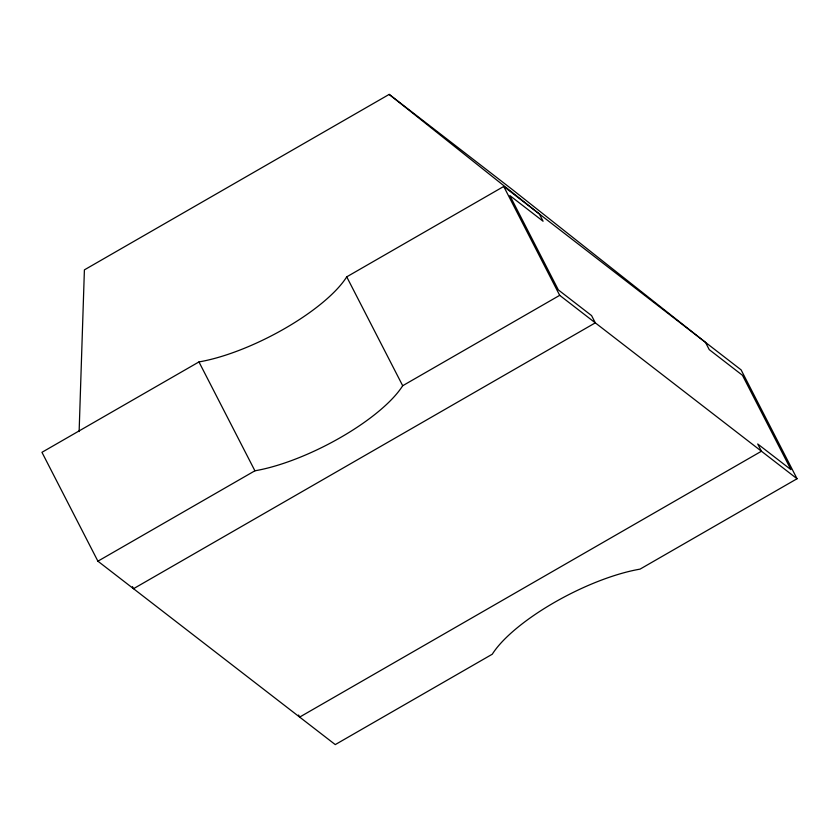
<?xml version="1.0" encoding="UTF-8"?>
<svg xmlns="http://www.w3.org/2000/svg" width="839" height="839" viewBox="0 0 839 839"><rect width="100%" height="100%" fill="white"/><g stroke="black" fill="none" stroke-linecap="round" stroke-linejoin="round"><path stroke-width="1.26" d="M79.128 431.571L84.403 269.864L389.181 94.398L512.136 189.404L705.494 342.364L709.228 349.622L742.452 375.295L790.946 469.651L757.711 443.978L761.445 451.235L299.659 717.093L298.59 715.017M198.958 361.924L41.95 452.315L97.901 561.186L335.264 744.602L492.273 654.21A107.633 34.326 -27.2 0 1 640.042 569.136L797.05 478.744L741.099 369.873L503.736 186.457L346.727 276.849A107.633 34.326 -27.2 0 1 198.958 361.924L254.909 470.794L97.901 561.186M254.909 470.794A107.633 34.326 -27.2 0 0 402.689 385.73L559.697 295.338L797.05 478.744M389.181 94.398L539.341 213.976L543.074 221.234L509.839 195.55L558.334 289.906L591.568 315.59L595.302 322.847L133.506 588.705L132.447 586.629M503.736 186.457L559.697 295.338M346.727 276.849L402.689 385.73"/></g></svg>
